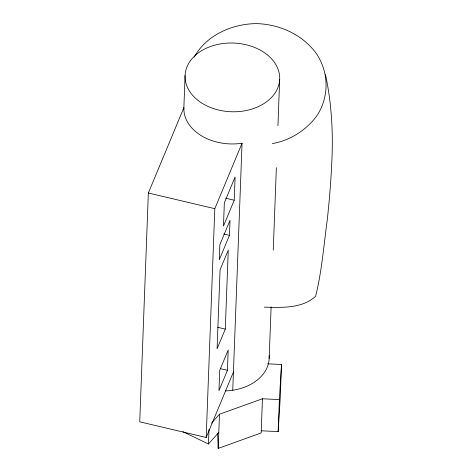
<?xml version="1.0" encoding="UTF-8"?>
<svg xmlns="http://www.w3.org/2000/svg" width="472" height="472" viewBox="0 0 472 472"><rect width="100%" height="100%" fill="white"/><g stroke="black" fill="none" stroke-linecap="round" stroke-linejoin="round"><path stroke-width="0.71" d="M232.749 390.226L242.059 143.217A47.342 34.367 2.2 0 1 183.868 107.699L148.355 193.013L139.736 421.815L206.187 437.485L233.439 372.013M183.815 109.168L185.077 75.526M206.187 437.485L214.807 208.683L242.059 143.217M182.764 431.638L208.453 443.993L208.996 429.467M262.456 398.769L261.169 432.936L218.2 448.4L219.486 414.233L262.456 398.769L279.371 399.607L278.167 431.62L261.246 430.777M225.286 329.096L228.265 250.113L220.064 269.813L217.085 348.802L225.286 329.096L217.745 327.314M229.457 235.333L230.023 220.294L219.852 244.738L219.285 259.783L229.457 235.333L223.805 234M227.433 370.296L228.194 350.012L219.716 370.384L218.955 390.663L227.433 370.296L220.501 368.661M234.224 200.211L235.097 176.982L224.342 202.818L223.468 226.053L234.224 200.211L225.734 198.21M269.176 358.443L271.117 306.877M273.253 250.16L276.362 167.654M277.943 125.67L279.69 79.261A47.342 34.367 2.2 0 0 209.952 46.722A47.342 34.367 2.2 0 0 207.515 106.2A47.342 34.367 2.2 0 0 279.69 79.261M267.53 363.806L281.507 364.502L280.303 396.515L278.167 431.62M279.371 399.607L281.507 364.502M194.228 57.165C206.158 35.229 231.74 24.043 255.995 23.6C279.589 24.096 302.983 34.698 316.8 54.203C328.848 72.93 329.238 96.117 317.391 115.044C306.741 129.942 290.374 140.438 272.35 143.588M211.485 423.201L219.486 414.233M208.453 443.993L218.802 432.382M264.243 307.148C281.518 307.555 301.968 308.765 315.62 296.28C321.851 271.3 323.768 245.351 327.267 219.858C329.403 200.063 331.061 180.21 331.881 160.309C333.244 131.594 331.468 102.754 325.521 74.6M148.355 193.013L214.807 208.683M217.621 433.32L218.2 448.4M269.134 355.681A47.342 34.367 2.2 0 1 225.551 390.916"/></g></svg>
